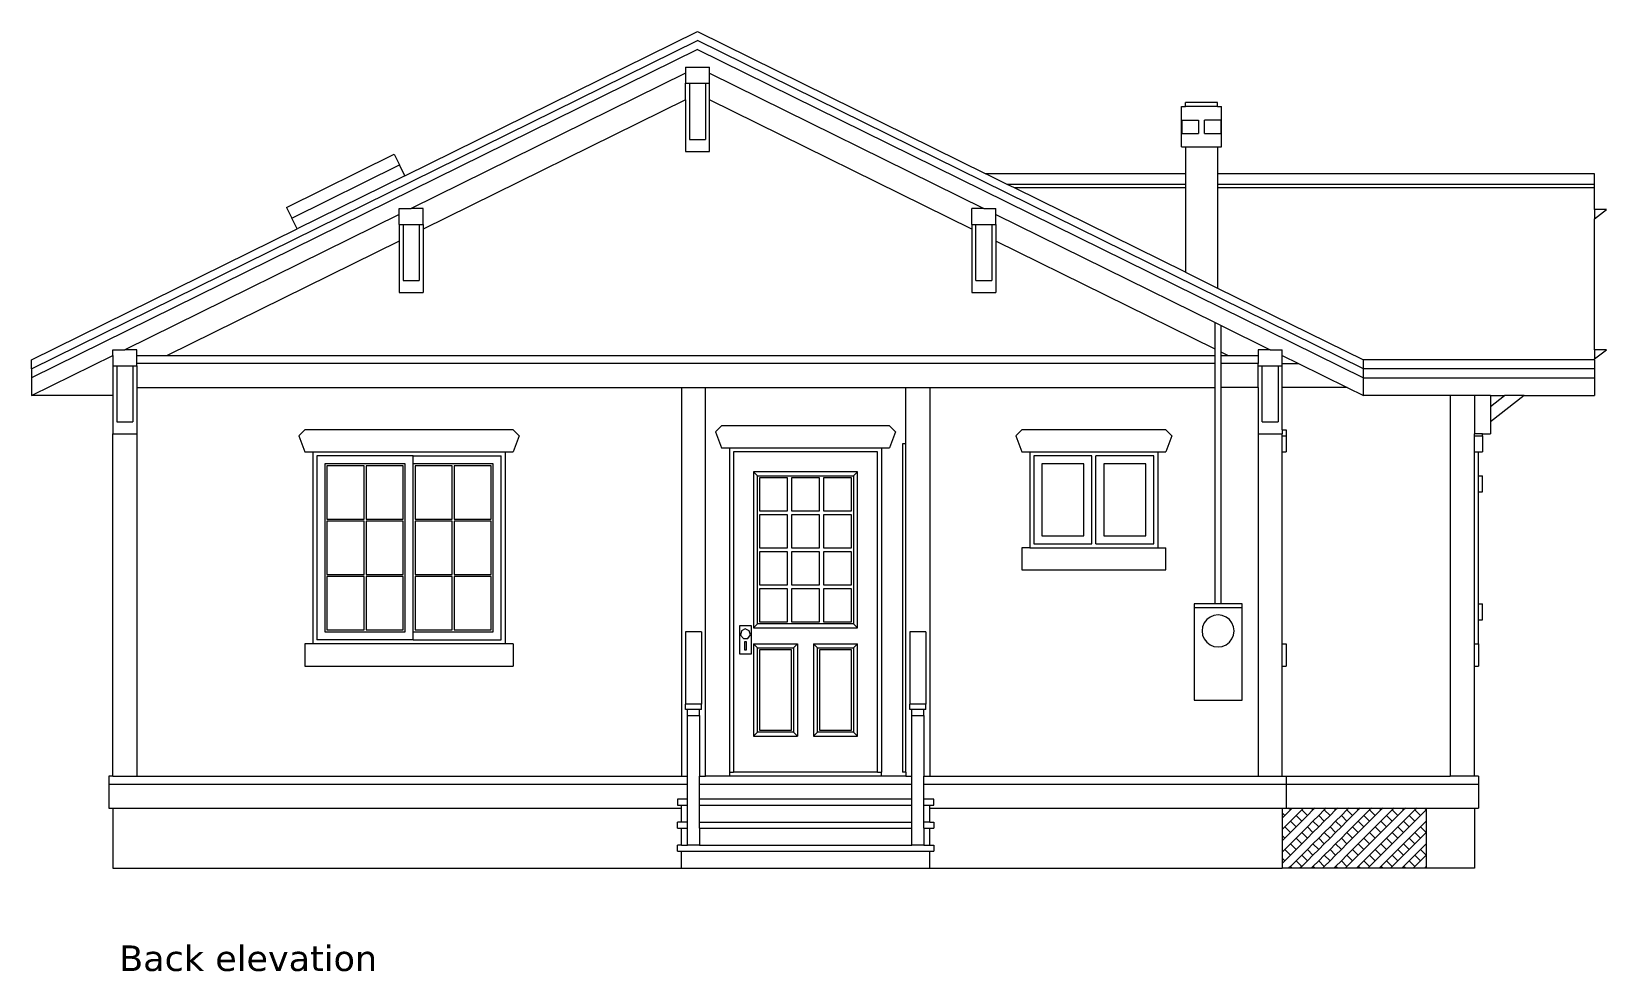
# Model space of a CAD drawing. Header units: inches. Extents: x 984 to 3187, y 1076 to 1711.
# Drawn here: x 2075.4 to 2468.7, y 1133.3 to 1368 of the extents above; entities that cross this region are included whole.
import ezdxf

# ---------------------------------------------------------------- set-up
doc = ezdxf.new("R2010")
doc.units = ezdxf.units.IN
doc.header["$MEASUREMENT"] = 0
doc.layers.add('inne_gulv', color=252, linetype='Continuous', lineweight=9)
doc.styles.get("Standard").update_dxf_attribs({"font": 'verdana.ttf'})

# ---------------------------------------------------------------- blocks, each defined once
blk = doc.blocks.new('Modern Bungalow bk')
for p, q in [((-103.39, 68.44), (-30.36, 104.46)), ((-30.36, 104.46), (41.64, 68.95)), ((-196.64, 20.23), (-30.36, 102.23)), ((-30.36, 100), (-196.64, 18)), ((135.92, 20.23), (-30.36, 102.23)), ((-30.36, 100), (135.92, 18)), ((-33.36, 95.54), (-27.36, 95.54)), ((-33.36, 95.54), (-33.36, 94.06)), ((-27.36, 94.06), (-27.36, 95.54)), ((-33.36, 94.06), (-101.86, 60.28)), ((-33.36, 94.06), (-33.36, 91.54)), ((-33.36, 91.54), (-32.36, 91.54)), ((-33.36, 87.37), (-33.36, 91.54)), ((-32.36, 91.54), (-28.36, 91.54)), ((-32.36, 91.54), (-32.36, 77.54)), ((-28.36, 91.54), (-27.36, 91.54)), ((-28.36, 91.54), (-28.36, 77.54)), ((-27.36, 91.54), (-27.36, 94.06)), ((-27.36, 94.06), (41.14, 60.28)), ((-27.36, 87.37), (-27.36, 91.54)), ((-33.36, 87.37), (-98.86, 55.07)), ((-33.36, 87.37), (-33.36, 74.54)), ((38.14, 55.07), (-27.36, 87.37)), ((-27.36, 74.54), (-27.36, 87.37)), ((91.52, 85.7), (91.52, 86.7)), ((99.52, 86.7), (91.52, 86.7)), ((99.52, 85.7), (99.52, 86.7)), ((90.51, 75.7), (90.51, 85.7)), ((90.51, 85.7), (91.52, 85.7)), ((99.52, 85.7), (91.52, 85.7)), ((99.52, 85.7), (100.53, 85.7)), ((100.53, 75.7), (100.53, 85.7)), ((90.61, 82.36), (90.61, 79.03)), ((90.61, 82.36), (94.77, 82.36)), ((90.61, 79.03), (94.77, 79.03)), ((94.77, 82.36), (94.77, 79.03)), ((96.27, 79.03), (96.27, 82.36)), ((100.43, 82.36), (96.27, 82.36)), ((96.27, 79.03), (100.43, 79.03)), ((100.43, 79.03), (100.43, 82.36)), ((-32.36, 77.54), (-28.36, 77.54)), ((90.51, 75.7), (91.52, 75.7)), ((91.52, 75.7), (91.52, 68.95)), ((91.52, 75.7), (99.52, 75.7)), ((99.52, 75.7), (99.52, 68.95)), ((99.52, 75.7), (100.53, 75.7)), ((-132.95, 60.56), (-106.05, 73.83)), ((-131.63, 57.87), (-104.72, 71.14)), ((-106.05, 73.83), (-104.72, 71.14)), ((-103.39, 68.44), (-104.72, 71.14)), ((-33.36, 74.54), (-27.36, 74.54)), ((-103.39, 68.44), (-130.3, 55.18)), ((47.02, 66.3), (41.64, 68.95)), ((91.52, 68.95), (41.64, 68.95)), ((91.52, 68.95), (91.52, 66.3)), ((193.64, 68.95), (99.52, 68.95)), ((99.52, 68.95), (99.52, 66.3)), ((193.64, 66.3), (193.64, 68.95)), ((91.52, 66.3), (47.02, 66.3)), ((48.81, 65.41), (47.02, 66.3)), ((91.52, 65.41), (48.81, 65.41)), ((91.52, 44.35), (48.81, 65.41)), ((91.52, 66.3), (91.52, 65.41)), ((91.52, 65.41), (91.52, 44.35)), ((193.64, 66.3), (99.52, 66.3)), ((99.52, 66.3), (99.52, 65.41)), ((193.64, 65.41), (99.52, 65.41)), ((99.52, 65.41), (99.52, 40.41)), ((193.64, 65.41), (193.64, 66.3)), ((193.64, 60.03), (193.64, 65.41)), ((-132.95, 60.56), (-131.63, 57.87)), ((-104.86, 60.28), (-101.86, 60.28)), ((-104.86, 58.8), (-104.86, 60.28)), ((-98.86, 60.28), (-101.86, 60.28)), ((-98.86, 56.28), (-98.86, 60.28)), ((41.14, 60.28), (38.14, 60.28)), ((38.14, 56.28), (38.14, 60.28)), ((41.14, 60.28), (44.14, 60.28)), ((44.14, 58.8), (44.14, 60.28)), ((196.64, 60.03), (193.64, 60.03)), ((193.64, 57.72), (196.64, 60.03)), ((193.64, 60.03), (193.64, 57.72)), ((-196.64, 22.46), (-130.3, 55.18)), ((-104.86, 58.8), (-173.36, 25.02)), ((-130.3, 55.18), (-131.63, 57.87)), ((-104.86, 56.28), (-104.86, 58.8)), ((-104.86, 56.28), (-103.86, 56.28)), ((-104.86, 56.28), (-104.86, 52.11)), ((-103.86, 56.28), (-99.86, 56.28)), ((-103.86, 56.28), (-103.86, 42.28)), ((-99.86, 56.28), (-98.86, 56.28)), ((-99.86, 56.28), (-99.86, 42.28)), ((-98.86, 56.28), (-98.86, 55.07)), ((-98.86, 55.07), (-98.86, 39.28)), ((38.14, 56.28), (39.14, 56.28)), ((38.14, 56.28), (38.14, 55.07)), ((38.14, 55.07), (38.14, 39.28)), ((39.14, 56.28), (43.14, 56.28)), ((39.14, 42.28), (39.14, 56.28)), ((43.14, 56.28), (44.14, 56.28)), ((43.14, 56.28), (43.14, 42.28)), ((44.14, 58.8), (98.89, 31.8)), ((44.14, 56.28), (44.14, 58.8)), ((44.14, 56.28), (44.14, 52.11)), ((193.64, 25.02), (193.64, 57.72)), ((-104.86, 52.11), (-162.8, 23.54)), ((-104.86, 52.11), (-104.86, 39.28)), ((98.89, 25.11), (44.14, 52.11)), ((44.14, 52.11), (44.14, 39.28)), ((91.52, 44.35), (99.52, 40.41)), ((-103.86, 42.28), (-99.86, 42.28)), ((39.14, 42.28), (43.14, 42.28)), ((99.52, 40.41), (135.92, 22.46)), ((-104.86, 39.28), (-98.86, 39.28)), ((38.14, 39.28), (44.14, 39.28)), ((98.89, 31.8), (98.9, 31.79)), ((98.89, 25.11), (98.89, 31.8)), ((98.9, 31.79), (100.38, 31.07)), ((98.9, -38.46), (98.9, 31.79)), ((100.38, 31.07), (100.38, 31.06)), ((100.38, -38.46), (100.38, 31.07)), ((100.38, 31.06), (100.39, 31.06)), ((100.38, -38.46), (100.38, 31.06)), ((100.39, 31.06), (112.64, 25.02)), ((100.39, 24.37), (100.39, 31.06)), ((-176.36, 25.02), (-173.36, 25.02)), ((-176.36, 23.54), (-176.36, 25.02)), ((-170.36, 25.02), (-173.36, 25.02)), ((-170.36, 23.54), (-170.36, 25.02)), ((98.89, 23.54), (98.89, 25.11)), ((102.07, 23.54), (100.39, 24.37)), ((100.39, 23.54), (100.39, 24.37)), ((112.64, 25.02), (109.64, 25.02)), ((109.64, 25.02), (109.64, 23.54)), ((112.64, 25.02), (115.64, 25.02)), ((115.64, 23.54), (115.64, 25.02)), ((193.64, 22.7), (196.64, 25.02)), ((196.64, 25.02), (193.64, 25.02)), ((193.64, 25.02), (193.64, 22.7)), ((-196.64, 13.54), (-176.36, 23.54)), ((-196.64, 20.23), (-196.64, 22.46)), ((-196.64, 20.23), (-196.64, 18)), ((-176.36, 23.54), (-176.36, 21.02)), ((-176.36, 21.02), (-175.36, 21.02)), ((-176.36, 21.02), (-176.36, 13.54)), ((-175.36, 21.02), (-171.36, 21.02)), ((-175.36, 21.02), (-175.36, 7.02)), ((-171.36, 21.02), (-170.36, 21.02)), ((-171.36, 21.02), (-171.36, 7.02)), ((-170.36, 23.54), (-162.8, 23.54)), ((-170.36, 21.54), (-170.36, 23.54)), ((98.89, 21.54), (-170.36, 21.54)), ((-170.36, 21.02), (-170.36, 21.54)), ((-170.36, 21.02), (-170.36, 15.54)), ((-162.8, 23.54), (98.89, 23.54)), ((98.89, 21.54), (98.89, 23.54)), ((98.89, 15.54), (98.89, 21.54)), ((100.39, 23.54), (102.07, 23.54)), ((100.39, 21.54), (100.39, 23.54)), ((109.64, 21.54), (100.39, 21.54)), ((100.39, 15.54), (100.39, 21.54)), ((102.07, 23.54), (109.64, 23.54)), ((109.64, 23.54), (109.64, 21.54)), ((109.64, 21.02), (109.64, 21.54)), ((109.64, 21.02), (110.64, 21.02)), ((109.64, 15.54), (109.64, 21.02)), ((110.64, 21.02), (114.64, 21.02)), ((110.64, 7.02), (110.64, 21.02)), ((114.64, 21.02), (115.64, 21.02)), ((114.64, 21.02), (114.64, 7.02)), ((115.64, 21.54), (115.64, 23.54)), ((115.64, 23.54), (119.69, 21.54)), ((115.64, 21.54), (119.69, 21.54)), ((115.64, 21.02), (115.64, 21.54)), ((115.64, 15.54), (115.64, 21.02)), ((119.69, 21.54), (131.86, 15.54)), ((135.92, 20.23), (135.92, 22.46)), ((193.64, 22.46), (135.92, 22.46)), ((135.92, 18), (135.92, 20.23)), ((193.64, 20.23), (135.92, 20.23)), ((193.64, 22.46), (193.64, 22.7)), ((193.64, 22.46), (193.64, 20.23)), ((193.64, 20.23), (193.64, 18)), ((-196.64, 18), (-196.64, 13.54)), ((135.92, 13.54), (135.92, 18)), ((135.92, 18), (193.64, 18)), ((193.64, 18), (193.64, 13.54)), ((-176.36, 13.54), (-196.64, 13.54)), ((-176.36, 13.54), (-176.36, 4.02)), ((-170.36, 15.54), (-34.36, 15.54)), ((-170.36, 15.54), (-170.36, 4.02)), ((-34.36, 15.54), (-28.36, 15.54)), ((-34.36, 15.54), (-34.36, -81.46)), ((-28.36, -81.46), (-28.36, 15.54)), ((-28.36, 15.54), (21.64, 15.54)), ((21.64, 15.54), (27.64, 15.54)), ((21.64, 1.54), (21.64, 15.54)), ((27.64, 15.54), (98.89, 15.54)), ((27.64, 15.54), (27.64, -81.46)), ((98.89, -38.46), (98.89, 15.54)), ((109.64, 15.54), (100.39, 15.54)), ((100.39, -38.46), (100.39, 15.54)), ((109.64, 15.54), (109.64, 4.02)), ((131.86, 15.54), (115.64, 15.54)), ((115.64, 5.04), (115.64, 15.54)), ((131.86, 15.54), (135.92, 13.54)), ((157.64, 13.54), (135.92, 13.54)), ((157.64, 13.54), (157.64, -81.46)), ((163.64, 13.54), (157.64, 13.54)), ((163.64, 13.54), (163.64, 4.02)), ((167.64, 13.54), (163.64, 13.54)), ((167.64, 13.54), (171.17, 13.54)), ((176.08, 13.54), (167.64, 7.02)), ((167.64, 10.81), (171.17, 13.54)), ((167.64, 13.54), (167.64, 10.81)), ((176.08, 13.54), (171.17, 13.54)), ((176.08, 13.54), (193.64, 13.54)), ((167.64, 10.81), (167.64, 7.02)), ((-176.36, 4.02), (-170.36, 4.02)), ((-176.36, -81.46), (-176.36, 4.02)), ((-175.36, 7.02), (-171.36, 7.02)), ((-170.36, 4.02), (-170.36, -81.46)), ((-129.86, 3.54), (-128.36, 5.04)), ((-76.36, 5.04), (-128.36, 5.04)), ((-74.86, 3.54), (-76.36, 5.04)), ((-25.86, 4.54), (-24.36, 6.04)), ((-25.86, 4.54), (-24.36, 0.54)), ((17.64, 6.04), (-24.36, 6.04)), ((19.14, 4.54), (17.64, 6.04)), ((19.14, 4.54), (17.64, 0.54)), ((49.14, 3.54), (50.64, 5.04)), ((86.64, 5.04), (50.64, 5.04)), ((88.14, 3.54), (86.64, 5.04)), ((109.64, 4.02), (115.64, 4.02)), ((109.64, 4.02), (109.64, -81.46)), ((110.64, 7.02), (114.64, 7.02)), ((115.64, 5.04), (116.64, 5.04)), ((115.64, 5.04), (115.64, 4.02)), ((115.64, 3.54), (115.64, 4.02)), ((116.64, 5.04), (116.64, 3.54)), ((163.64, 3.54), (163.64, 4.02)), ((165.64, 4.02), (163.64, 4.02)), ((165.64, 4.02), (167.64, 4.02)), ((165.64, 3.54), (165.64, 4.02)), ((167.64, 7.02), (167.64, 4.02)), ((-129.86, 3.54), (-128.36, -0.46)), ((-74.86, 3.54), (-76.36, -0.46)), ((-24.36, 0.54), (-22.36, 0.54)), ((-22.36, 0.54), (-22.36, -80.46)), ((-22.36, 0.54), (15.64, 0.54)), ((15.64, 0.54), (17.64, 0.54)), ((15.64, 0.54), (15.64, -80.46)), ((20.89, 1.54), (20.89, -80.46)), ((21.64, 1.54), (20.89, 1.54)), ((21.64, -80.46), (21.64, 1.54)), ((49.14, 3.54), (50.64, -0.46)), ((88.14, 3.54), (86.64, -0.46)), ((115.64, 3.54), (116.64, 3.54)), ((115.64, -0.46), (115.64, 3.54)), ((116.64, 3.54), (116.64, -0.46)), ((163.64, 3.54), (165.64, 3.54)), ((163.64, -0.46), (163.64, 3.54)), ((165.64, 3.54), (165.64, -0.46)), ((-128.36, -0.46), (-126.36, -0.46)), ((-126.36, -0.46), (-78.36, -0.46)), ((-126.36, -0.46), (-126.36, -48.46)), ((-125.36, -1.46), (-125.36, -47.46)), ((-101.36, -1.46), (-125.36, -1.46)), ((-103.36, -3.46), (-123.36, -3.46)), ((-123.36, -3.46), (-123.36, -45.46)), ((-103.36, -45.46), (-103.36, -3.46)), ((-101.36, -3.46), (-101.36, -1.46)), ((-101.36, -1.46), (-79.36, -1.46)), ((-81.36, -3.46), (-101.36, -3.46)), ((-101.36, -45.46), (-101.36, -3.46)), ((-81.36, -45.46), (-81.36, -3.46)), ((-79.36, -47.46), (-79.36, -1.46)), ((-78.36, -0.46), (-76.36, -0.46)), ((-78.36, -0.46), (-78.36, -48.46)), ((-21.36, -0.46), (-21.36, -80.46)), ((14.64, -0.46), (-21.36, -0.46)), ((14.64, -80.46), (14.64, -0.46)), ((50.64, -0.46), (52.64, -0.46)), ((52.64, -0.46), (84.64, -0.46)), ((52.64, -0.46), (52.64, -24.46)), ((53.64, -1.46), (53.64, -23.46)), ((68.14, -1.46), (53.64, -1.46)), ((55.64, -3.46), (55.64, -21.46)), ((66.14, -3.46), (55.64, -3.46)), ((66.14, -21.46), (66.14, -3.46)), ((68.14, -23.46), (68.14, -1.46)), ((69.14, -23.46), (69.14, -1.46)), ((83.64, -1.46), (69.14, -1.46)), ((71.14, -3.46), (71.14, -21.46)), ((81.64, -3.46), (71.14, -3.46)), ((81.64, -21.46), (81.64, -3.46)), ((83.64, -23.46), (83.64, -1.46)), ((84.64, -0.46), (86.64, -0.46)), ((84.64, -0.46), (84.64, -24.46)), ((115.64, -48.46), (115.64, -0.46)), ((115.64, -0.46), (116.64, -0.46)), ((163.64, -0.46), (164.64, -0.46)), ((163.64, -48.46), (163.64, -0.46)), ((164.64, -0.46), (165.64, -0.46)), ((164.64, -6.46), (164.64, -0.46)), ((-113.61, -3.96), (-122.86, -3.96)), ((-122.86, -3.96), (-122.86, -17.29)), ((-113.61, -17.29), (-113.61, -3.96)), ((-113.11, -3.96), (-113.11, -17.29)), ((-103.86, -3.96), (-113.11, -3.96)), ((-103.86, -17.29), (-103.86, -3.96)), ((-91.61, -3.96), (-100.86, -3.96)), ((-100.86, -3.96), (-100.86, -17.29)), ((-91.61, -17.29), (-91.61, -3.96)), ((-81.86, -3.96), (-91.11, -3.96)), ((-91.11, -3.96), (-91.11, -17.29)), ((-81.86, -17.29), (-81.86, -3.96)), ((-16.36, -5.46), (-15.36, -6.46)), ((9.64, -5.46), (-16.36, -5.46)), ((-16.36, -5.46), (-16.36, -44.46)), ((-15.36, -43.46), (-15.36, -6.46)), ((-15.36, -6.46), (8.64, -6.46)), ((-14.86, -6.96), (-14.86, -15.21)), ((-7.86, -6.96), (-14.86, -6.96)), ((-7.86, -15.21), (-7.86, -6.96)), ((-6.86, -6.96), (-6.86, -15.21)), ((0.14, -6.96), (-6.86, -6.96)), ((0.14, -15.21), (0.14, -6.96)), ((1.14, -6.96), (1.14, -15.21)), ((8.14, -6.96), (1.14, -6.96)), ((8.14, -15.21), (8.14, -6.96)), ((9.64, -5.46), (8.64, -6.46)), ((8.64, -6.46), (8.64, -43.46)), ((9.64, -44.46), (9.64, -5.46)), ((164.64, -6.46), (165.64, -6.46)), ((164.64, -10.46), (164.64, -6.46)), ((165.64, -10.46), (165.64, -6.46)), ((164.64, -38.46), (164.64, -10.46)), ((164.64, -10.46), (165.64, -10.46)), ((-14.86, -15.21), (-7.86, -15.21)), ((-6.86, -15.21), (0.14, -15.21)), ((1.14, -15.21), (8.14, -15.21)), ((-122.86, -17.29), (-113.61, -17.29)), ((-113.61, -17.79), (-122.86, -17.79)), ((-122.86, -17.79), (-122.86, -31.13)), ((-113.61, -31.13), (-113.61, -17.79)), ((-113.11, -17.29), (-103.86, -17.29)), ((-103.86, -17.79), (-113.11, -17.79)), ((-113.11, -17.79), (-113.11, -31.13)), ((-103.86, -31.13), (-103.86, -17.79)), ((-100.86, -17.29), (-91.61, -17.29)), ((-91.61, -17.79), (-100.86, -17.79)), ((-100.86, -17.79), (-100.86, -31.13)), ((-91.61, -31.13), (-91.61, -17.79)), ((-91.11, -17.29), (-81.86, -17.29)), ((-81.86, -17.79), (-91.11, -17.79)), ((-91.11, -17.79), (-91.11, -31.13)), ((-81.86, -31.13), (-81.86, -17.79)), ((-14.86, -16.21), (-14.86, -24.46)), ((-7.86, -16.21), (-14.86, -16.21)), ((-7.86, -24.46), (-7.86, -16.21)), ((-6.86, -16.21), (-6.86, -24.46)), ((0.14, -16.21), (-6.86, -16.21)), ((0.14, -24.46), (0.14, -16.21)), ((8.14, -16.21), (1.14, -16.21)), ((1.14, -16.21), (1.14, -24.46)), ((8.14, -24.46), (8.14, -16.21)), ((53.64, -23.46), (68.14, -23.46)), ((55.64, -21.46), (66.14, -21.46)), ((69.14, -23.46), (83.64, -23.46)), ((71.14, -21.46), (81.64, -21.46)), ((-14.86, -24.46), (-7.86, -24.46)), ((-14.86, -25.46), (-14.86, -33.71)), ((-7.86, -25.46), (-14.86, -25.46)), ((-7.86, -33.71), (-7.86, -25.46)), ((-6.86, -24.46), (0.14, -24.46)), ((-6.86, -25.46), (-6.86, -33.71)), ((0.14, -25.46), (-6.86, -25.46)), ((0.14, -33.71), (0.14, -25.46)), ((1.14, -24.46), (8.14, -24.46)), ((1.14, -25.46), (1.14, -33.71)), ((8.14, -25.46), (1.14, -25.46)), ((8.14, -33.71), (8.14, -25.46)), ((50.64, -24.46), (50.64, -29.96)), ((52.64, -24.46), (50.64, -24.46)), ((52.64, -24.46), (84.64, -24.46)), ((84.64, -24.46), (86.64, -24.46)), ((86.64, -29.96), (86.64, -24.46)), ((-122.86, -31.13), (-113.61, -31.13)), ((-113.11, -31.13), (-103.86, -31.13)), ((-100.86, -31.13), (-91.61, -31.13)), ((-91.11, -31.13), (-81.86, -31.13)), ((50.64, -29.96), (86.64, -29.96)), ((-122.86, -31.63), (-122.86, -44.96)), ((-113.61, -31.63), (-122.86, -31.63)), ((-113.61, -44.96), (-113.61, -31.63)), ((-113.11, -31.63), (-113.11, -44.96)), ((-103.86, -31.63), (-113.11, -31.63)), ((-103.86, -44.96), (-103.86, -31.63)), ((-100.86, -31.63), (-100.86, -44.96)), ((-91.61, -31.63), (-100.86, -31.63)), ((-91.61, -44.96), (-91.61, -31.63)), ((-91.11, -31.63), (-91.11, -44.96)), ((-81.86, -31.63), (-91.11, -31.63)), ((-81.86, -44.96), (-81.86, -31.63)), ((-14.86, -33.71), (-7.86, -33.71)), ((-7.86, -34.71), (-14.86, -34.71)), ((-14.86, -34.71), (-14.86, -42.96)), ((-7.86, -42.96), (-7.86, -34.71)), ((-6.86, -33.71), (0.14, -33.71)), ((-6.86, -34.71), (-6.86, -42.96)), ((0.14, -34.71), (-6.86, -34.71)), ((0.14, -42.96), (0.14, -34.71)), ((1.14, -33.71), (8.14, -33.71)), ((8.14, -34.71), (1.14, -34.71)), ((1.14, -34.71), (1.14, -42.96)), ((8.14, -42.96), (8.14, -34.71)), ((93.64, -38.46), (93.64, -39.46)), ((98.89, -38.46), (93.64, -38.46)), ((98.9, -38.46), (98.89, -38.46)), ((100.38, -38.46), (98.9, -38.46)), ((100.39, -38.46), (100.38, -38.46)), ((100.38, -38.46), (100.38, -38.46)), ((105.64, -38.46), (100.39, -38.46)), ((105.64, -39.46), (105.64, -38.46)), ((164.64, -38.46), (165.64, -38.46)), ((164.64, -42.46), (164.64, -38.46)), ((165.64, -42.46), (165.64, -38.46)), ((-14.86, -42.96), (-7.86, -42.96)), ((-6.86, -42.96), (0.14, -42.96)), ((1.14, -42.96), (8.14, -42.96)), ((93.64, -39.46), (93.64, -62.46)), ((105.64, -39.46), (93.64, -39.46)), ((96.17, -43.21), (95.78, -44.17)), ((96.81, -42.38), (96.17, -43.21)), ((97.64, -41.75), (96.81, -42.38)), ((98.6, -41.35), (97.64, -41.75)), ((99.64, -41.21), (98.6, -41.35)), ((100.67, -41.35), (99.64, -41.21)), ((101.64, -41.75), (100.67, -41.35)), ((102.47, -42.38), (101.64, -41.75)), ((103.1, -43.21), (102.47, -42.38)), ((103.5, -44.17), (103.1, -43.21)), ((105.64, -62.46), (105.64, -39.46)), ((164.64, -48.46), (164.64, -42.46)), ((164.64, -42.46), (165.64, -42.46)), ((-123.36, -45.46), (-103.36, -45.46)), ((-122.86, -44.96), (-113.61, -44.96)), ((-113.11, -44.96), (-103.86, -44.96)), ((-101.36, -47.46), (-101.36, -45.46)), ((-101.36, -45.46), (-81.36, -45.46)), ((-100.86, -44.96), (-91.61, -44.96)), ((-91.11, -44.96), (-81.86, -44.96)), ((-29.36, -45.46), (-33.36, -45.46)), ((-33.36, -45.46), (-33.36, -63.5)), ((-29.36, -45.46), (-29.36, -63.5)), ((-19.86, -43.96), (-19.86, -50.96)), ((-16.86, -43.96), (-19.86, -43.96)), ((-19.36, -45.21), (-19.57, -46.28)), ((-19.57, -46.28), (-18.87, -47.1)), ((-18.4, -44.71), (-19.36, -45.21)), ((-18.87, -47.1), (-17.78, -47.07)), ((-17.41, -45.15), (-18.4, -44.71)), ((-17.78, -47.07), (-17.13, -46.2)), ((-17.13, -46.2), (-17.41, -45.15)), ((-16.86, -50.96), (-16.86, -43.96)), ((-16.36, -44.46), (-15.36, -43.46)), ((-16.36, -44.46), (9.64, -44.46)), ((8.64, -43.46), (-15.36, -43.46)), ((9.64, -44.46), (8.64, -43.46)), ((26.64, -45.46), (22.64, -45.46)), ((22.64, -45.46), (22.64, -63.5)), ((26.64, -45.46), (26.64, -63.5)), ((95.78, -44.17), (95.64, -45.21)), ((95.64, -45.21), (95.78, -46.25)), ((95.78, -46.25), (96.17, -47.21)), ((103.1, -47.21), (103.5, -46.25)), ((103.64, -45.21), (103.5, -44.17)), ((103.5, -46.25), (103.64, -45.21)), ((-126.36, -48.46), (-128.36, -48.46)), ((-128.36, -48.46), (-128.36, -53.96)), ((-78.36, -48.46), (-126.36, -48.46)), ((-101.36, -47.46), (-125.36, -47.46)), ((-101.36, -47.46), (-79.36, -47.46)), ((-76.36, -48.46), (-78.36, -48.46)), ((-76.36, -48.46), (-76.36, -53.96)), ((-19.86, -50.96), (-16.86, -50.96)), ((-18.61, -47.96), (-18.61, -49.96)), ((-18.11, -47.96), (-18.61, -47.96)), ((-18.61, -49.96), (-18.11, -49.96)), ((-18.11, -49.96), (-18.11, -47.96)), ((-16.36, -48.46), (-15.36, -49.46)), ((-16.36, -48.46), (-5.36, -48.46)), ((-16.36, -48.46), (-16.36, -71.46)), ((-15.36, -49.46), (-6.36, -49.46)), ((-15.36, -70.46), (-15.36, -49.46)), ((-6.86, -49.96), (-14.86, -49.96)), ((-14.86, -49.96), (-14.86, -69.96)), ((-6.86, -69.96), (-6.86, -49.96)), ((-5.36, -48.46), (-6.36, -49.46)), ((-6.36, -49.46), (-6.36, -70.46)), ((-5.36, -48.46), (-5.36, -71.46)), ((-1.36, -48.46), (-0.36, -49.46)), ((-1.36, -48.46), (-1.36, -71.46)), ((-1.36, -48.46), (9.64, -48.46)), ((-0.36, -70.46), (-0.36, -49.46)), ((-0.36, -49.46), (8.64, -49.46)), ((0.14, -49.96), (0.14, -69.96)), ((8.14, -49.96), (0.14, -49.96)), ((8.14, -69.96), (8.14, -49.96)), ((9.64, -48.46), (8.64, -49.46)), ((8.64, -49.46), (8.64, -70.46)), ((9.64, -71.46), (9.64, -48.46)), ((96.17, -47.21), (96.81, -48.04)), ((96.81, -48.04), (97.64, -48.67)), ((97.64, -48.67), (98.6, -49.07)), ((98.6, -49.07), (99.64, -49.21)), ((99.64, -49.21), (100.67, -49.07)), ((100.67, -49.07), (101.64, -48.67)), ((101.64, -48.67), (102.47, -48.04)), ((102.47, -48.04), (103.1, -47.21)), ((115.64, -48.46), (116.64, -48.46)), ((115.64, -53.96), (115.64, -48.46)), ((116.64, -48.46), (116.64, -53.96)), ((163.64, -48.46), (164.64, -48.46)), ((163.64, -53.96), (163.64, -48.46)), ((164.64, -48.46), (164.64, -53.96)), ((-128.36, -53.96), (-76.36, -53.96)), ((115.64, -81.46), (115.64, -53.96)), ((115.64, -53.96), (116.64, -53.96)), ((163.64, -81.46), (163.64, -53.96)), ((163.64, -53.96), (164.64, -53.96)), ((93.64, -62.46), (105.64, -62.46)), ((-29.36, -63.5), (-33.36, -63.5)), ((-33.36, -64.85), (-33.36, -63.5)), ((-32.86, -64.85), (-33.36, -64.85)), ((-32.86, -66.28), (-32.86, -64.85)), ((-29.86, -64.85), (-32.86, -64.85)), ((-32.86, -66.28), (-29.86, -66.28)), ((-32.86, -81.46), (-32.86, -66.28)), ((-29.86, -66.28), (-29.86, -64.85)), ((-29.36, -64.85), (-29.86, -64.85)), ((-29.86, -66.28), (-29.86, -81.46)), ((-29.36, -64.85), (-29.36, -63.5)), ((26.64, -63.5), (22.64, -63.5)), ((22.64, -64.85), (22.64, -63.5)), ((23.14, -64.85), (22.64, -64.85)), ((23.14, -66.28), (23.14, -64.85)), ((26.14, -64.85), (23.14, -64.85)), ((23.14, -66.28), (26.14, -66.28)), ((23.14, -81.46), (23.14, -66.28)), ((26.14, -66.28), (26.14, -64.85)), ((26.64, -64.85), (26.14, -64.85)), ((26.14, -66.28), (26.14, -81.46)), ((26.64, -64.85), (26.64, -63.5)), ((-16.36, -71.46), (-15.36, -70.46)), ((-6.36, -70.46), (-15.36, -70.46)), ((-14.86, -69.96), (-6.86, -69.96)), ((-5.36, -71.46), (-6.36, -70.46)), ((-1.36, -71.46), (-0.36, -70.46)), ((8.64, -70.46), (-0.36, -70.46)), ((0.14, -69.96), (8.14, -69.96)), ((9.64, -71.46), (8.64, -70.46)), ((-16.36, -71.46), (-5.36, -71.46)), ((-1.36, -71.46), (9.64, -71.46)), ((-177.36, -81.46), (-177.36, -83.46)), ((-176.36, -81.46), (-177.36, -81.46)), ((-176.36, -81.46), (-170.36, -81.46)), ((-170.36, -81.46), (-34.36, -81.46)), ((-34.36, -81.46), (-32.86, -81.46)), ((-32.86, -83.46), (-32.86, -81.46)), ((-29.86, -83.46), (-29.86, -81.46)), ((-29.86, -81.46), (-28.36, -81.46)), ((-22.36, -81.46), (-28.36, -81.46)), ((-22.36, -80.46), (-22.36, -81.46)), ((-22.36, -80.46), (-21.36, -80.46)), ((15.64, -81.46), (-22.36, -81.46)), ((14.64, -80.46), (-21.36, -80.46)), ((14.64, -80.46), (15.64, -80.46)), ((15.64, -81.46), (15.64, -80.46)), ((21.64, -81.46), (15.64, -81.46)), ((21.64, -80.46), (20.89, -80.46)), ((21.64, -80.46), (21.64, -81.46)), ((21.64, -81.46), (23.14, -81.46)), ((23.14, -83.46), (23.14, -81.46)), ((26.14, -83.46), (26.14, -81.46)), ((26.14, -81.46), (27.64, -81.46)), ((27.64, -81.46), (109.64, -81.46)), ((109.64, -81.46), (115.64, -81.46)), ((115.64, -81.46), (116.64, -81.46)), ((116.64, -81.46), (116.64, -83.46)), ((116.64, -81.46), (157.64, -81.46)), ((163.64, -81.46), (157.64, -81.46)), ((164.64, -81.46), (163.64, -81.46)), ((164.64, -81.46), (164.64, -83.46)), ((-177.36, -83.46), (-32.86, -83.46)), ((-177.36, -83.46), (-177.36, -89.46)), ((-32.86, -87.21), (-32.86, -83.46)), ((-29.86, -83.46), (23.14, -83.46)), ((-29.86, -87.21), (-29.86, -83.46)), ((23.14, -87.21), (23.14, -83.46)), ((26.14, -83.46), (116.64, -83.46)), ((26.14, -87.21), (26.14, -83.46)), ((116.64, -83.46), (164.64, -83.46)), ((116.64, -83.46), (116.64, -89.46)), ((164.64, -83.46), (164.64, -89.46)), ((-177.36, -89.46), (-176.36, -89.46)), ((-176.36, -89.46), (-176.36, -104.46)), ((-176.36, -89.46), (-34.36, -89.46)), ((-32.86, -87.21), (-35.36, -87.21)), ((-35.36, -87.21), (-35.36, -88.71)), ((-35.36, -88.71), (-34.36, -88.71)), ((-34.36, -88.71), (-32.86, -88.71)), ((-34.36, -89.46), (-34.36, -88.71)), ((-34.36, -92.96), (-34.36, -89.46)), ((-32.86, -88.71), (-32.86, -87.21)), ((-32.86, -92.96), (-32.86, -88.71)), ((23.14, -87.21), (-29.86, -87.21)), ((-29.86, -88.71), (-29.86, -87.21)), ((-29.86, -88.71), (23.14, -88.71)), ((-29.86, -92.96), (-29.86, -88.71)), ((23.14, -88.71), (23.14, -87.21)), ((23.14, -92.96), (23.14, -88.71)), ((28.64, -87.21), (26.14, -87.21)), ((26.14, -88.71), (26.14, -87.21)), ((26.14, -92.96), (26.14, -88.71)), ((26.14, -88.71), (27.64, -88.71)), ((27.64, -88.71), (28.64, -88.71)), ((27.64, -89.46), (27.64, -88.71)), ((27.64, -92.96), (27.64, -89.46)), ((27.64, -89.46), (115.64, -89.46)), ((28.64, -88.71), (28.64, -87.21)), ((115.64, -89.46), (116.64, -89.46)), ((115.64, -89.46), (115.64, -90.66)), ((117.7, -89.89), (116.28, -91.3)), ((116.64, -89.46), (117.27, -89.46)), ((117.7, -89.89), (117.27, -89.46)), ((117.27, -89.46), (118.13, -89.46)), ((118.13, -89.46), (117.7, -89.89)), ((118.13, -89.46), (120.96, -89.46)), ((120.53, -89.89), (119.11, -91.3)), ((120.96, -89.46), (120.53, -89.89)), ((121.94, -91.3), (120.53, -89.89)), ((120.96, -89.46), (122.93, -89.46)), ((123.35, -89.89), (121.94, -91.3)), ((123.35, -89.89), (122.93, -89.46)), ((122.93, -89.46), (123.78, -89.46)), ((123.78, -89.46), (123.35, -89.89)), ((123.78, -89.46), (126.61, -89.46)), ((126.18, -89.89), (124.77, -91.3)), ((126.61, -89.46), (126.18, -89.89)), ((127.6, -91.3), (126.18, -89.89)), ((126.61, -89.46), (128.58, -89.46)), ((129.01, -89.89), (127.6, -91.3)), ((129.01, -89.89), (128.58, -89.46)), ((128.58, -89.46), (129.44, -89.46)), ((129.44, -89.46), (129.01, -89.89)), ((129.44, -89.46), (132.27, -89.46)), ((131.84, -89.89), (130.43, -91.3)), ((132.27, -89.46), (131.84, -89.89)), ((133.25, -91.3), (131.84, -89.89)), ((132.27, -89.46), (134.24, -89.46)), ((134.67, -89.89), (133.25, -91.3)), ((134.67, -89.89), (134.24, -89.46)), ((134.24, -89.46), (135.1, -89.46)), ((135.1, -89.46), (134.67, -89.89)), ((135.1, -89.46), (137.93, -89.46)), ((137.5, -89.89), (136.08, -91.3)), ((137.93, -89.46), (137.5, -89.89)), ((138.91, -91.3), (137.5, -89.89)), ((137.93, -89.46), (139.9, -89.46)), ((140.33, -89.89), (138.91, -91.3)), ((140.33, -89.89), (139.9, -89.46)), ((139.9, -89.46), (140.75, -89.46)), ((140.75, -89.46), (140.33, -89.89)), ((140.75, -89.46), (143.58, -89.46)), ((143.15, -89.89), (141.74, -91.3)), ((143.58, -89.46), (143.15, -89.89)), ((144.57, -91.3), (143.15, -89.89)), ((143.58, -89.46), (145.55, -89.46)), ((145.98, -89.89), (144.57, -91.3)), ((145.98, -89.89), (145.55, -89.46)), ((145.55, -89.46), (146.41, -89.46)), ((146.41, -89.46), (145.98, -89.89)), ((146.41, -89.46), (149.24, -89.46)), ((148.81, -89.89), (147.4, -91.3)), ((149.24, -89.46), (148.81, -89.89)), ((150.22, -91.3), (148.81, -89.89)), ((149.24, -89.46), (151.21, -89.46)), ((151.64, -89.89), (150.22, -91.3)), ((151.64, -89.89), (151.21, -89.46)), ((151.21, -89.46), (151.64, -89.46)), ((151.64, -89.46), (151.64, -89.89)), ((151.64, -89.46), (163.64, -89.46)), ((151.64, -89.89), (151.64, -92.72)), ((163.64, -89.46), (163.64, -104.46)), ((163.64, -89.46), (164.64, -89.46)), ((-34.36, -92.96), (-35.36, -92.96)), ((-35.36, -94.46), (-35.36, -92.96)), ((-32.86, -92.96), (-34.36, -92.96)), ((-32.86, -94.46), (-32.86, -92.96)), ((-29.86, -92.96), (23.14, -92.96)), ((-29.86, -94.46), (-29.86, -92.96)), ((23.14, -94.46), (23.14, -92.96)), ((27.64, -92.96), (26.14, -92.96)), ((26.14, -94.46), (26.14, -92.96)), ((27.64, -92.96), (28.64, -92.96)), ((28.64, -92.96), (28.64, -94.46)), ((116.28, -91.3), (115.64, -90.66)), ((115.64, -90.66), (115.64, -91.95)), ((116.28, -91.3), (115.64, -91.95)), ((115.64, -91.95), (115.64, -94.78)), ((116.28, -94.13), (115.64, -94.78)), ((117.7, -92.72), (116.28, -94.13)), ((117.7, -95.55), (116.28, -94.13)), ((119.11, -91.3), (117.7, -92.72)), ((119.11, -94.13), (117.7, -92.72)), ((119.11, -94.13), (117.7, -95.55)), ((120.53, -92.72), (119.11, -91.3)), ((120.53, -92.72), (119.11, -94.13)), ((121.94, -91.3), (120.53, -92.72)), ((121.94, -94.13), (120.53, -95.55)), ((123.35, -92.72), (121.94, -94.13)), ((123.35, -95.55), (121.94, -94.13)), ((124.77, -91.3), (123.35, -92.72)), ((124.77, -94.13), (123.35, -92.72)), ((124.77, -94.13), (123.35, -95.55)), ((126.18, -92.72), (124.77, -91.3)), ((126.18, -92.72), (124.77, -94.13)), ((127.6, -91.3), (126.18, -92.72)), ((127.6, -94.13), (126.18, -95.55)), ((129.01, -92.72), (127.6, -94.13)), ((129.01, -95.55), (127.6, -94.13)), ((130.43, -91.3), (129.01, -92.72)), ((130.43, -94.13), (129.01, -92.72)), ((130.43, -94.13), (129.01, -95.55)), ((131.84, -92.72), (130.43, -91.3)), ((131.84, -92.72), (130.43, -94.13)), ((133.25, -91.3), (131.84, -92.72)), ((133.25, -94.13), (131.84, -95.55)), ((134.67, -92.72), (133.25, -94.13)), ((134.67, -95.55), (133.25, -94.13)), ((136.08, -91.3), (134.67, -92.72)), ((136.08, -94.13), (134.67, -92.72)), ((136.08, -94.13), (134.67, -95.55)), ((137.5, -92.72), (136.08, -91.3)), ((137.5, -92.72), (136.08, -94.13)), ((138.91, -91.3), (137.5, -92.72)), ((138.91, -94.13), (137.5, -95.55)), ((140.33, -92.72), (138.91, -94.13)), ((140.33, -95.55), (138.91, -94.13)), ((141.74, -91.3), (140.33, -92.72)), ((141.74, -94.13), (140.33, -92.72)), ((141.74, -94.13), (140.33, -95.55)), ((143.15, -92.72), (141.74, -91.3)), ((143.15, -92.72), (141.74, -94.13)), ((144.57, -91.3), (143.15, -92.72)), ((144.57, -94.13), (143.15, -95.55)), ((145.98, -92.72), (144.57, -94.13)), ((145.98, -95.55), (144.57, -94.13)), ((147.4, -91.3), (145.98, -92.72)), ((147.4, -94.13), (145.98, -92.72)), ((147.4, -94.13), (145.98, -95.55)), ((148.81, -92.72), (147.4, -91.3)), ((148.81, -92.72), (147.4, -94.13)), ((150.22, -91.3), (148.81, -92.72)), ((150.22, -94.13), (148.81, -95.55)), ((151.64, -92.72), (150.22, -94.13)), ((151.64, -95.55), (150.22, -94.13)), ((151.64, -92.72), (151.64, -95.55)), ((-35.36, -94.46), (-34.36, -94.46)), ((-34.36, -98.71), (-34.36, -94.46)), ((-34.36, -94.46), (-32.86, -94.46)), ((-32.86, -98.71), (-32.86, -94.46)), ((-29.86, -94.46), (23.14, -94.46)), ((-29.86, -94.46), (-29.86, -98.71)), ((23.14, -98.71), (23.14, -94.46)), ((26.14, -94.46), (27.64, -94.46)), ((26.14, -94.46), (26.14, -98.71)), ((27.64, -94.46), (28.64, -94.46)), ((27.64, -98.71), (27.64, -94.46)), ((115.64, -94.78), (115.64, -96.32)), ((116.28, -96.96), (115.64, -96.32)), ((115.64, -96.32), (115.64, -97.6)), ((116.28, -96.96), (115.64, -97.6)), ((115.64, -97.6), (115.64, -100.43)), ((117.7, -95.55), (116.28, -96.96)), ((119.11, -96.96), (117.7, -98.37)), ((120.53, -95.55), (119.11, -96.96)), ((120.53, -98.37), (119.11, -96.96)), ((121.94, -96.96), (120.53, -95.55)), ((121.94, -96.96), (120.53, -98.37)), ((123.35, -95.55), (121.94, -96.96)), ((124.77, -96.96), (123.35, -98.37)), ((126.18, -95.55), (124.77, -96.96)), ((126.18, -98.37), (124.77, -96.96)), ((127.6, -96.96), (126.18, -95.55)), ((127.6, -96.96), (126.18, -98.37)), ((129.01, -95.55), (127.6, -96.96)), ((130.43, -96.96), (129.01, -98.37)), ((131.84, -95.55), (130.43, -96.96)), ((131.84, -98.37), (130.43, -96.96)), ((133.25, -96.96), (131.84, -95.55)), ((133.25, -96.96), (131.84, -98.37)), ((134.67, -95.55), (133.25, -96.96)), ((136.08, -96.96), (134.67, -98.37)), ((137.5, -95.55), (136.08, -96.96)), ((137.5, -98.37), (136.08, -96.96)), ((138.91, -96.96), (137.5, -95.55)), ((138.91, -96.96), (137.5, -98.37)), ((140.33, -95.55), (138.91, -96.96)), ((141.74, -96.96), (140.33, -98.37)), ((143.15, -95.55), (141.74, -96.96)), ((143.15, -98.37), (141.74, -96.96)), ((144.57, -96.96), (143.15, -95.55)), ((144.57, -96.96), (143.15, -98.37)), ((145.98, -95.55), (144.57, -96.96)), ((147.4, -96.96), (145.98, -98.37)), ((148.81, -95.55), (147.4, -96.96)), ((148.81, -98.37), (147.4, -96.96)), ((150.22, -96.96), (148.81, -95.55)), ((150.22, -96.96), (148.81, -98.37)), ((151.64, -95.55), (150.22, -96.96)), ((151.64, -95.55), (151.64, -98.37)), ((-34.36, -98.71), (-35.36, -98.71)), ((-35.36, -100.21), (-35.36, -98.71)), ((-35.36, -100.21), (-34.36, -100.21)), ((-34.36, -98.71), (-32.86, -98.71)), ((-34.36, -104.46), (-34.36, -100.21)), ((-34.36, -100.21), (27.64, -100.21)), ((-29.86, -98.71), (-32.86, -98.71)), ((-29.86, -98.71), (23.14, -98.71)), ((26.14, -98.71), (23.14, -98.71)), ((26.14, -98.71), (27.64, -98.71)), ((27.64, -98.71), (28.64, -98.71)), ((27.64, -100.21), (28.64, -100.21)), ((27.64, -104.46), (27.64, -100.21)), ((28.64, -98.71), (28.64, -100.21)), ((116.28, -99.79), (115.64, -100.43)), ((115.64, -100.43), (115.64, -101.97)), ((116.28, -102.62), (115.64, -101.97)), ((115.64, -101.97), (115.64, -103.26)), ((117.7, -98.37), (116.28, -99.79)), ((117.7, -101.2), (116.28, -99.79)), ((117.7, -101.2), (116.28, -102.62)), ((119.11, -99.79), (117.7, -98.37)), ((119.11, -99.79), (117.7, -101.2)), ((120.53, -98.37), (119.11, -99.79)), ((120.53, -101.2), (119.11, -102.62)), ((121.94, -99.79), (120.53, -101.2)), ((121.94, -102.62), (120.53, -101.2)), ((123.35, -98.37), (121.94, -99.79)), ((123.35, -101.2), (121.94, -99.79)), ((123.35, -101.2), (121.94, -102.62)), ((124.77, -99.79), (123.35, -98.37)), ((124.77, -99.79), (123.35, -101.2)), ((126.18, -98.37), (124.77, -99.79)), ((126.18, -101.2), (124.77, -102.62)), ((127.6, -99.79), (126.18, -101.2)), ((127.6, -102.62), (126.18, -101.2)), ((129.01, -98.37), (127.6, -99.79)), ((129.01, -101.2), (127.6, -99.79)), ((129.01, -101.2), (127.6, -102.62)), ((130.43, -99.79), (129.01, -98.37)), ((130.43, -99.79), (129.01, -101.2)), ((131.84, -98.37), (130.43, -99.79)), ((131.84, -101.2), (130.43, -102.62)), ((133.25, -99.79), (131.84, -101.2)), ((133.25, -102.62), (131.84, -101.2)), ((134.67, -98.37), (133.25, -99.79)), ((134.67, -101.2), (133.25, -99.79)), ((134.67, -101.2), (133.25, -102.62)), ((136.08, -99.79), (134.67, -98.37)), ((136.08, -99.79), (134.67, -101.2)), ((137.5, -98.37), (136.08, -99.79)), ((137.5, -101.2), (136.08, -102.62)), ((138.91, -99.79), (137.5, -101.2)), ((138.91, -102.62), (137.5, -101.2)), ((140.33, -98.37), (138.91, -99.79)), ((140.33, -101.2), (138.91, -99.79)), ((140.33, -101.2), (138.91, -102.62)), ((141.74, -99.79), (140.33, -98.37)), ((141.74, -99.79), (140.33, -101.2)), ((143.15, -98.37), (141.74, -99.79)), ((143.15, -101.2), (141.74, -102.62)), ((144.57, -99.79), (143.15, -101.2)), ((144.57, -102.62), (143.15, -101.2)), ((145.98, -98.37), (144.57, -99.79)), ((145.98, -101.2), (144.57, -99.79)), ((145.98, -101.2), (144.57, -102.62)), ((147.4, -99.79), (145.98, -98.37)), ((147.4, -99.79), (145.98, -101.2)), ((148.81, -98.37), (147.4, -99.79)), ((148.81, -101.2), (147.4, -102.62)), ((150.22, -99.79), (148.81, -101.2)), ((150.22, -102.62), (148.81, -101.2)), ((151.64, -98.37), (150.22, -99.79)), ((151.64, -101.2), (150.22, -99.79)), ((151.64, -101.2), (150.22, -102.62)), ((151.64, -98.37), (151.64, -101.2)), ((151.64, -101.2), (151.64, -104.03)), ((-176.36, -104.46), (-34.36, -104.46)), ((-34.36, -104.46), (27.64, -104.46)), ((27.64, -104.46), (115.64, -104.46)), ((116.28, -102.62), (115.64, -103.26)), ((115.64, -103.26), (115.64, -104.46)), ((117.27, -104.46), (115.64, -104.46)), ((117.7, -104.03), (117.27, -104.46)), ((118.13, -104.46), (117.27, -104.46)), ((119.11, -102.62), (117.7, -104.03)), ((118.13, -104.46), (117.7, -104.03)), ((120.1, -104.46), (118.13, -104.46)), ((120.53, -104.03), (119.11, -102.62)), ((120.53, -104.03), (120.1, -104.46)), ((122.93, -104.46), (120.1, -104.46)), ((121.94, -102.62), (120.53, -104.03)), ((123.35, -104.03), (122.93, -104.46)), ((123.78, -104.46), (122.93, -104.46)), ((124.77, -102.62), (123.35, -104.03)), ((123.78, -104.46), (123.35, -104.03)), ((125.75, -104.46), (123.78, -104.46)), ((126.18, -104.03), (124.77, -102.62)), ((126.18, -104.03), (125.75, -104.46)), ((128.58, -104.46), (125.75, -104.46)), ((127.6, -102.62), (126.18, -104.03)), ((129.01, -104.03), (128.58, -104.46)), ((129.44, -104.46), (128.58, -104.46)), ((130.43, -102.62), (129.01, -104.03)), ((129.44, -104.46), (129.01, -104.03)), ((131.41, -104.46), (129.44, -104.46)), ((131.84, -104.03), (130.43, -102.62)), ((131.84, -104.03), (131.41, -104.46)), ((134.24, -104.46), (131.41, -104.46)), ((133.25, -102.62), (131.84, -104.03)), ((134.67, -104.03), (134.24, -104.46)), ((135.1, -104.46), (134.24, -104.46)), ((136.08, -102.62), (134.67, -104.03)), ((135.1, -104.46), (134.67, -104.03)), ((137.07, -104.46), (135.1, -104.46)), ((137.5, -104.03), (136.08, -102.62)), ((137.5, -104.03), (137.07, -104.46)), ((139.9, -104.46), (137.07, -104.46)), ((138.91, -102.62), (137.5, -104.03)), ((140.33, -104.03), (139.9, -104.46)), ((140.75, -104.46), (139.9, -104.46)), ((141.74, -102.62), (140.33, -104.03)), ((140.75, -104.46), (140.33, -104.03)), ((142.72, -104.46), (140.75, -104.46)), ((143.15, -104.03), (141.74, -102.62)), ((143.15, -104.03), (142.72, -104.46)), ((145.55, -104.46), (142.72, -104.46)), ((144.57, -102.62), (143.15, -104.03)), ((145.98, -104.03), (145.55, -104.46)), ((146.41, -104.46), (145.55, -104.46)), ((147.4, -102.62), (145.98, -104.03)), ((146.41, -104.46), (145.98, -104.03)), ((148.38, -104.46), (146.41, -104.46)), ((148.81, -104.03), (147.4, -102.62)), ((148.81, -104.03), (148.38, -104.46)), ((151.21, -104.46), (148.38, -104.46)), ((150.22, -102.62), (148.81, -104.03)), ((151.64, -104.03), (151.21, -104.46)), ((151.64, -104.46), (151.21, -104.46)), ((151.64, -104.03), (151.64, -104.46)), ((163.64, -104.46), (151.64, -104.46))]:
    blk.add_line(p, q)

msp = doc.modelspace()

# ---------------------------------------------------------------- block references
at = {"layer": 'inne_gulv'}
msp.add_blockref('Modern Bungalow bk', (2272.03, 1263.56), dxfattribs=at)

# ---------------------------------------------------------------- texts
msp.add_text('Back elevation', height=6.3667, dxfattribs=at).set_placement((2097.29, 1133.45))

doc.saveas('drawing.dxf')
